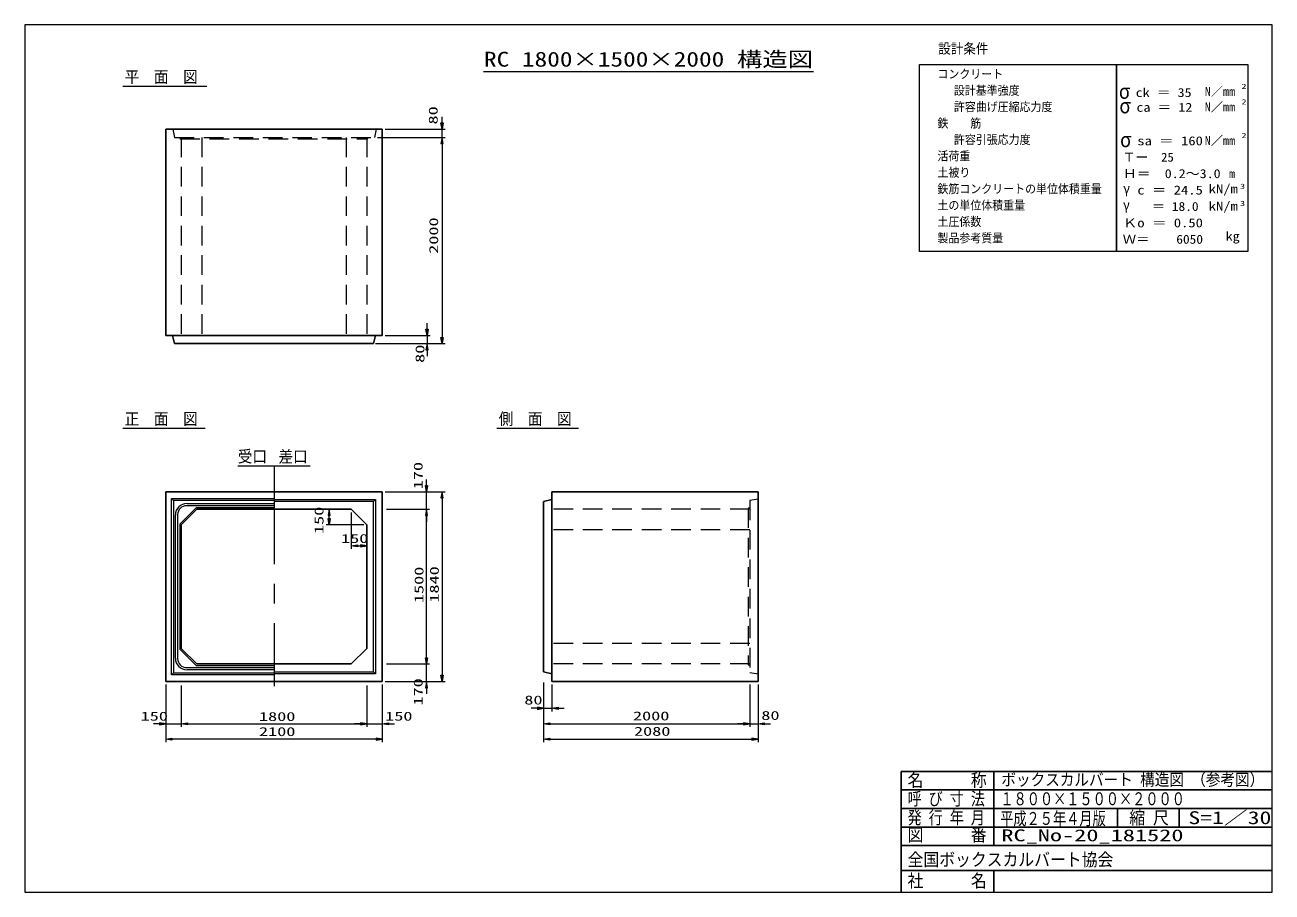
# Model space of a CAD drawing. Units: millimetres on the paper. Extents: x 8 to 412, y 8 to 289.
import ezdxf
from ezdxf.enums import TextEntityAlignment as Align

# ---------------------------------------------------------------- set-up
doc = ezdxf.new("R2010")
doc.units = ezdxf.units.MM
doc.linetypes.add('USER1', pattern=[9.525, 6.35, -3.175])
doc.linetypes.add('USER2', pattern=[50.8, 31.75, -6.35, 6.35, -6.35])
for name, color, linetype, lineweight in [('0_4', 3, 'Continuous', 25), ('BOX', 40, 'Continuous', 13), ('SUNPO', 1, 'Continuous', 13), ('TEXT', 2, 'Continuous', 13)]:
    doc.layers.add(name, color=color, linetype=linetype, lineweight=lineweight)
doc.styles.add('ＭＳ ゴシック', font='')
doc.styles.get('ＭＳ ゴシック').set_extended_font_data('MS Gothic')

msp = doc.modelspace()

# ---------------------------------------------------------------- hatches: boundary and pattern name
at = {"layer": 'SUNPO'}
for points in [[(142.883, 256.97), (143.549, 256.97), (143.216, 254.97)], [(142.883, 250.304), (143.549, 250.304), (143.216, 252.304)], [(142.883, 250.304), (143.549, 250.304), (143.216, 252.304)], [(138.04, 190.304), (138.706, 190.304), (138.373, 188.304)], [(138.04, 183.637), (138.706, 183.637), (138.373, 185.637)], [(142.883, 187.637), (143.549, 187.637), (143.216, 185.637)], [(137.883, 139.738), (138.55, 139.738), (138.217, 137.738)], [(142.883, 135.738), (143.549, 135.738), (143.216, 137.738)], [(106.415, 130.071), (107.082, 130.071), (106.749, 132.071)], [(106.415, 129.071), (107.082, 129.071), (106.749, 127.071)], [(137.883, 130.071), (138.55, 130.071), (138.217, 132.071)], [(137.883, 130.071), (138.549, 130.071), (138.216, 132.071)], [(115.883, 120.6), (115.883, 119.933), (113.883, 120.266)], [(116.883, 120.6), (116.883, 119.933), (118.883, 120.266)], [(137.882, 84.071), (138.548, 84.071), (138.215, 82.071)], [(137.883, 84.071), (138.549, 84.071), (138.216, 82.071)], [(142.883, 78.405), (143.549, 78.405), (143.216, 76.405)], [(137.882, 74.405), (138.548, 74.405), (138.215, 76.405)], [(174.083, 68.071), (174.083, 67.405), (176.083, 67.738)], [(180.749, 68.071), (180.749, 67.405), (178.749, 67.738)], [(51.883, 63.071), (51.883, 62.405), (53.883, 62.738)], [(60.883, 63.071), (60.883, 62.405), (58.883, 62.738)], [(60.883, 63.071), (60.883, 62.405), (58.883, 62.738)], [(116.883, 63.071), (116.883, 62.405), (118.883, 62.738)], [(116.883, 63.071), (116.883, 62.405), (118.883, 62.738)], [(125.883, 63.071), (125.883, 62.405), (123.883, 62.738)], [(178.083, 63.071), (178.083, 62.405), (176.083, 62.738)], [(240.749, 63.071), (240.749, 62.405), (242.749, 62.738)], [(240.749, 63.071), (240.749, 62.405), (242.749, 62.738)], [(247.416, 63.071), (247.416, 62.405), (245.416, 62.738)], [(55.883, 58.071), (55.883, 57.405), (53.883, 57.738)], [(121.883, 58.071), (121.883, 57.405), (123.883, 57.738)], [(178.083, 58.071), (178.083, 57.405), (176.083, 57.738)], [(243.416, 58.071), (243.416, 57.405), (245.416, 57.738)]]:
    msp.add_hatch(color=256, dxfattribs=at).paths.add_polyline_path(points)

# ---------------------------------------------------------------- linework, layer by layer
at = {"layer": '0_4', "color": 6, "lineweight": 13}
for p, q in [((411.667, 288.667), (8.333, 288.667)), ((8.333, 288.667), (8.333, 8.333)), ((411.667, 8.333), (411.667, 288.667)), ((297.686, 275.922), (361.347, 275.922)), ((297.686, 215.439), (297.686, 275.922)), ((361.347, 215.439), (361.347, 275.922)), ((361.347, 275.922), (361.347, 215.439)), ((361.347, 275.922), (403.787, 275.922)), ((403.787, 275.922), (403.787, 215.439)), ((361.347, 215.439), (297.686, 215.439)), ((403.787, 215.439), (361.347, 215.439)), ((8.333, 8.333), (411.667, 8.333))]:
    msp.add_line(p, q, dxfattribs=at)
at = {"layer": '0_4'}
for p, q in [((291.667, 47.333), (411.667, 47.333)), ((291.667, 47.333), (291.667, 8.333)), ((321.667, 47.333), (321.667, 23.333)), ((291.667, 41.333), (411.667, 41.333)), ((411.667, 41.333), (291.667, 41.333)), ((291.667, 35.333), (411.667, 35.333)), ((411.667, 35.333), (291.667, 35.333)), ((361.667, 35.333), (361.667, 29.333)), ((381.667, 35.333), (381.667, 29.333)), ((291.667, 29.333), (411.667, 29.333)), ((291.667, 23.333), (411.667, 23.333)), ((411.667, 23.333), (291.667, 23.333)), ((291.667, 15.333), (411.667, 15.333)), ((321.667, 15.333), (321.667, 8.333))]:
    msp.add_line(p, q, dxfattribs=at)
at = {"layer": 'BOX', "color": 6, "lineweight": 25}
for p, q in [((53.883, 188.304), (53.883, 254.97)), ((53.883, 254.97), (123.883, 254.97)), ((123.883, 254.97), (123.883, 188.304)), ((123.883, 188.304), (53.883, 188.304)), ((56.049, 188.304), (56.716, 185.637)), ((56.716, 185.637), (121.049, 185.637)), ((121.716, 188.304), (121.049, 185.637)), ((53.883, 76.405), (53.883, 137.738)), ((53.883, 137.738), (123.883, 137.738)), ((123.883, 137.738), (123.883, 76.405)), ((178.749, 76.389), (178.749, 137.738)), ((178.749, 137.738), (245.416, 137.738)), ((245.416, 137.738), (245.416, 76.389)), ((178.749, 135.238), (176.083, 134.571)), ((176.083, 134.571), (176.083, 79.571)), ((58.883, 127.071), (63.883, 132.071)), ((63.883, 132.071), (113.883, 132.071)), ((113.883, 132.071), (118.883, 127.071)), ((58.883, 87.071), (58.883, 127.071)), ((118.883, 127.071), (118.883, 118.211)), ((118.883, 118.211), (118.883, 87.071)), ((63.883, 82.071), (58.883, 87.071)), ((118.883, 87.071), (113.883, 82.071)), ((113.883, 82.071), (63.883, 82.071)), ((178.749, 78.905), (176.083, 79.571)), ((123.883, 76.405), (53.883, 76.405)), ((245.416, 76.389), (178.749, 76.389))]:
    msp.add_line(p, q, dxfattribs=at)
at = {"layer": 'BOX', "color": 2, "linetype": 'USER1'}
for p, q in [((56.216, 254.97), (56.716, 252.304)), ((121.883, 254.97), (121.383, 252.304)), ((56.716, 252.304), (121.383, 252.304)), ((58.36, 252.304), (58.537, 251.804)), ((58.537, 251.804), (119.116, 251.804)), ((58.883, 252.304), (58.883, 185.637)), ((65.549, 252.304), (65.549, 185.637)), ((112.216, 252.304), (112.216, 185.637)), ((118.883, 252.304), (118.883, 185.637)), ((119.116, 251.804), (119.331, 252.304)), ((245.416, 135.405), (242.749, 134.905)), ((242.749, 134.905), (242.749, 79.238)), ((242.749, 132.071), (176.083, 132.071)), ((242.749, 132.589), (242.249, 132.391)), ((242.249, 132.391), (242.249, 81.844)), ((242.749, 125.405), (176.083, 125.405)), ((242.749, 88.738), (176.083, 88.738)), ((242.749, 82.071), (176.083, 82.071)), ((242.249, 81.844), (242.749, 81.668)), ((245.416, 78.738), (242.749, 79.238))]:
    msp.add_line(p, q, dxfattribs=at)
at = {"layer": 'BOX', "color": 2}
msp.add_line((77.216, 146.107), (100.549, 146.107), dxfattribs=at)
at = {"layer": 'BOX', "color": 2, "linetype": 'USER2'}
msp.add_line((88.883, 146.107), (88.883, 74.931), dxfattribs=at)
at = {"layer": 'BOX'}
for p, q in [((55.716, 135.571), (56.383, 134.905)), ((55.716, 78.571), (55.716, 135.571)), ((55.716, 135.571), (88.883, 135.571)), ((88.883, 134.905), (56.383, 134.905)), ((56.383, 134.905), (56.383, 79.238)), ((88.883, 133.238), (60.616, 133.238)), ((60.749, 133.971), (88.883, 133.971)), ((88.883, 135.238), (121.716, 135.238)), ((121.049, 134.571), (88.883, 134.571)), ((121.049, 134.571), (121.716, 135.238)), ((121.049, 79.571), (121.049, 134.571)), ((121.716, 135.238), (121.716, 78.905)), ((56.983, 83.938), (56.983, 130.205)), ((57.716, 130.338), (57.716, 83.805)), ((63.675, 132.571), (58.383, 127.279)), ((88.883, 132.571), (63.675, 132.571)), ((58.383, 127.279), (58.383, 86.864)), ((58.383, 86.864), (63.675, 81.571)), ((60.616, 80.905), (88.883, 80.905)), ((63.675, 81.571), (88.883, 81.571)), ((56.383, 79.238), (55.716, 78.571)), ((88.883, 78.571), (55.716, 78.571)), ((56.383, 79.238), (88.883, 79.238)), ((88.883, 80.171), (60.749, 80.171)), ((88.883, 79.571), (121.049, 79.571)), ((121.716, 78.905), (88.883, 78.905)), ((121.049, 79.571), (121.716, 78.905))]:
    msp.add_line(p, q, dxfattribs=at)
for centre, radius, start, end in [((60.749, 130.205), 3.767, 90, 180), ((60.616, 130.338), 2.9, 90, 180), ((60.749, 83.938), 3.767, 180, 270), ((60.616, 83.805), 2.9, 180, 270)]:
    msp.add_arc(centre, radius, start, end, dxfattribs=at)
at = {"layer": 'SUNPO'}
for p, q in [((143.216, 256.97), (143.216, 258.97)), ((124.883, 254.97), (144.216, 254.97)), ((143.216, 252.304), (143.216, 254.97)), ((122.383, 252.304), (144.216, 252.304)), ((122.383, 252.304), (144.216, 252.304)), ((143.216, 250.304), (143.216, 187.637)), ((143.216, 250.304), (143.216, 248.304)), ((138.373, 190.304), (138.373, 192.304)), ((121.716, 185.637), (144.216, 185.637)), ((121.716, 185.637), (139.373, 185.637)), ((124.883, 188.304), (139.373, 188.304)), ((138.373, 188.304), (138.373, 185.637)), ((138.373, 183.637), (138.373, 181.637)), ((138.217, 139.738), (138.217, 141.738)), ((124.883, 137.738), (144.216, 137.738)), ((124.883, 137.738), (139.217, 137.738)), ((138.217, 132.071), (138.217, 137.738)), ((143.216, 135.738), (143.216, 78.405)), ((112.883, 132.071), (105.749, 132.071)), ((106.749, 129.071), (106.749, 130.071)), ((113.883, 131.071), (113.883, 119.266)), ((125.216, 132.071), (139.217, 132.071)), ((125.216, 132.071), (139.216, 132.071)), ((138.216, 84.071), (138.216, 130.071)), ((138.217, 130.071), (138.217, 128.071)), ((117.883, 127.071), (105.749, 127.071)), ((118.883, 126.071), (118.883, 119.266)), ((115.883, 120.266), (116.883, 120.266)), ((138.215, 84.071), (138.215, 86.071)), ((125.216, 82.071), (139.216, 82.071)), ((125.216, 82.071), (139.215, 82.071)), ((138.215, 76.405), (138.215, 82.071)), ((53.883, 75.405), (53.883, 56.738)), ((53.883, 75.405), (53.883, 61.738)), ((58.883, 75.071), (58.883, 61.738)), ((58.883, 75.071), (58.883, 61.738)), ((118.883, 75.071), (118.883, 61.738)), ((118.883, 75.071), (118.883, 61.738)), ((123.883, 75.405), (123.883, 56.738)), ((123.883, 75.405), (123.883, 61.738)), ((124.883, 76.405), (144.216, 76.405)), ((124.883, 76.405), (139.215, 76.405)), ((138.215, 74.405), (138.215, 72.405)), ((176.083, 76.055), (176.083, 61.738)), ((176.083, 76.055), (176.083, 56.738)), ((176.083, 76.055), (176.083, 66.738)), ((178.749, 75.389), (178.749, 66.738)), ((242.749, 75.389), (242.749, 61.738)), ((242.749, 75.389), (242.749, 61.738)), ((245.416, 75.389), (245.416, 56.738)), ((245.416, 75.389), (245.416, 61.738)), ((174.083, 67.738), (172.083, 67.738)), ((176.083, 67.738), (178.749, 67.738)), ((180.749, 67.738), (182.749, 67.738)), ((51.883, 62.738), (49.883, 62.738)), ((53.883, 62.738), (58.883, 62.738)), ((60.883, 62.738), (116.883, 62.738)), ((60.883, 62.738), (62.883, 62.738)), ((116.883, 62.738), (114.883, 62.738)), ((118.883, 62.738), (123.883, 62.738)), ((125.883, 62.738), (127.883, 62.738)), ((178.083, 62.738), (240.749, 62.738)), ((240.749, 62.738), (238.749, 62.738)), ((242.749, 62.738), (245.416, 62.738)), ((247.416, 62.738), (249.416, 62.738)), ((121.883, 57.738), (55.883, 57.738)), ((178.083, 57.738), (243.416, 57.738))]:
    msp.add_line(p, q, dxfattribs=at)
for points in [[(142.883, 256.97), (143.549, 256.97), (143.216, 254.97)], [(142.883, 250.304), (143.549, 250.304), (143.216, 252.304)], [(142.883, 250.304), (143.549, 250.304), (143.216, 252.304)], [(138.04, 190.304), (138.706, 190.304), (138.373, 188.304)], [(138.04, 183.637), (138.706, 183.637), (138.373, 185.637)], [(142.883, 187.637), (143.549, 187.637), (143.216, 185.637)], [(137.883, 139.738), (138.55, 139.738), (138.217, 137.738)], [(142.883, 135.738), (143.549, 135.738), (143.216, 137.738)], [(106.415, 130.071), (107.082, 130.071), (106.749, 132.071)], [(106.415, 129.071), (107.082, 129.071), (106.749, 127.071)], [(137.883, 130.071), (138.55, 130.071), (138.217, 132.071)], [(137.883, 130.071), (138.549, 130.071), (138.216, 132.071)], [(115.883, 120.6), (115.883, 119.933), (113.883, 120.266)], [(116.883, 120.6), (116.883, 119.933), (118.883, 120.266)], [(137.882, 84.071), (138.548, 84.071), (138.215, 82.071)], [(137.883, 84.071), (138.549, 84.071), (138.216, 82.071)], [(142.883, 78.405), (143.549, 78.405), (143.216, 76.405)], [(137.882, 74.405), (138.548, 74.405), (138.215, 76.405)], [(174.083, 68.071), (174.083, 67.405), (176.083, 67.738)], [(180.749, 68.071), (180.749, 67.405), (178.749, 67.738)], [(51.883, 63.071), (51.883, 62.405), (53.883, 62.738)], [(60.883, 63.071), (60.883, 62.405), (58.883, 62.738)], [(60.883, 63.071), (60.883, 62.405), (58.883, 62.738)], [(116.883, 63.071), (116.883, 62.405), (118.883, 62.738)], [(116.883, 63.071), (116.883, 62.405), (118.883, 62.738)], [(125.883, 63.071), (125.883, 62.405), (123.883, 62.738)], [(178.083, 63.071), (178.083, 62.405), (176.083, 62.738)], [(240.749, 63.071), (240.749, 62.405), (242.749, 62.738)], [(240.749, 63.071), (240.749, 62.405), (242.749, 62.738)], [(247.416, 63.071), (247.416, 62.405), (245.416, 62.738)], [(55.883, 58.071), (55.883, 57.405), (53.883, 57.738)], [(121.883, 58.071), (121.883, 57.405), (123.883, 57.738)], [(178.083, 58.071), (178.083, 57.405), (176.083, 57.738)], [(243.416, 58.071), (243.416, 57.405), (245.416, 57.738)]]:
    msp.add_lwpolyline(points, close=True, dxfattribs=at)
at = {"layer": 'TEXT', "color": 3}
for p, q in [((156.667, 273.667), (263.333, 273.667)), ((39.973, 268.913), (67.205, 268.913)), ((39.973, 158.355), (66.59, 158.355)), ((160.918, 158.355), (187.38, 158.355))]:
    msp.add_line(p, q, dxfattribs=at)

# ---------------------------------------------------------------- texts
at = {"layer": 'SUNPO', "color": 2, "style": 'ＭＳ ゴシック', "width": 1.5}
for s, p in [('80', (142.666, 256.489)), ('2000', (142.837, 214.669)), ('80', (138.391, 179.417)), ('170', (137.805, 138.559)), ('150', (105.746, 124.086)), ('1500', (138.08, 101.75)), ('1840', (143.039, 101.888)), ('170', (137.805, 68.624))]:
    msp.add_text(s, height=2.886, rotation=90, dxfattribs=at).set_placement(p, align=Align.BOTTOM_LEFT)
for s, p in [('150', (110.572, 120.322)), ('80', (169.842, 68.099)), ('150', (45.745, 62.881)), ('1800', (84.023, 62.772)), ('150', (124.832, 62.881)), ('2000', (204.978, 62.959)), ('80', (246.492, 63.124)), ('2100', (84.023, 57.893)), ('2080', (205.309, 57.984))]:
    msp.add_text(s, height=2.886, dxfattribs=at).set_placement(p, align=Align.BOTTOM_LEFT)
at = {"layer": 'TEXT', "style": 'ＭＳ ゴシック'}
for s, height, width, p in [('設計条件', 3.299, 0.9, (303.718, 278.381)), ('コンクリート', 2.886, 0.9, (303.455, 270.526)), ('平\u3000面\u3000図', 3.848, 0.9, (40.598, 268.798)), ('設計基準強度', 2.886, 0.9, (308.761, 265.221)), ('σ', 4.948, 0.9, (362.124, 263.285)), ('  ck ＝ 35', 2.886, 1.15, (363.051, 264.507)), ('2', 1.649, 1.5, (401.745, 267.504)), ('許容曲げ圧縮応力度', 2.886, 0.9, (308.761, 259.916)), ('σ', 4.948, 0.9, (362.277, 258.615)), ('  ca ＝ 12', 2.886, 1.15, (363.297, 259.737)), ('2', 1.649, 1.5, (401.745, 262.485)), ('鉄\u3000\u3000筋', 2.886, 0.9, (303.455, 254.611)), ('許容引張応力度', 2.886, 0.9, (308.761, 249.306)), ('σ', 4.948, 0.9, (362.507, 247.667)), ('  sa ＝ 160', 2.886, 1.2, (363.373, 248.897)), ('2', 1.649, 1.5, (401.745, 251.589)), ('活荷重', 2.886, 0.9, (303.455, 244.001)), ('Ｔー\u300025', 2.886, 1.05, (363.373, 243.592)), ('土被り', 2.886, 0.9, (303.455, 238.696)), ('Ｈ＝\u30000.2～3.0', 2.886, 1.15, (363.373, 238.287)), ('鉄筋コンクリートの単位体積重量', 2.886, 0.9, (303.455, 233.391)), ('γ', 3.299, 0.9, (363.508, 233.183)), ('  c ＝ 24.5', 2.886, 1.2, (363.373, 232.982)), ('kN/m', 2.886, 1.2, (391.181, 233.362)), ('3', 1.649, 1.5, (401.281, 235.19)), ('土の単位体積重量', 2.886, 0.9, (303.455, 228.086)), ('γ', 3.299, 0.9, (363.443, 227.87)), ('    ＝ 18.0', 2.886, 1.1, (364.138, 227.677)), ('kN/m', 2.886, 1.2, (391.181, 227.812)), ('3', 1.649, 1.5, (401.281, 229.64)), ('土圧係数', 2.886, 0.9, (303.455, 222.781)), ('Ｋo ＝ 0.50', 2.886, 1.2, (363.373, 222.372)), ('   kg', 2.886, 1.15, (389.899, 218.067)), ('製品参考質量', 2.886, 0.9, (303.455, 217.475)), ('Ｗ＝\u3000\u30006050', 2.886, 1.1, (363.373, 217.067)), ('正\u3000面\u3000図', 3.848, 0.9, (40.598, 158.239)), ('側\u3000面\u3000図', 3.848, 0.9, (161.543, 158.239)), ('受口', 3.848, 0.9, (77.176, 146.091)), ('差口', 3.848, 0.9, (90.351, 146.041)), ('名      称', 4.169, 0.9, (293.792, 41.156)), ('ボックスカルバート 構造図 （参考図）', 3.848, 0.9, (324.125, 41.593)), ('呼 び 寸 法', 4.169, 0.8, (293.792, 35.156)), ('１８００×１５００×２０００', 4.169, 0.75, (323.792, 35.156)), ('発 行 年 月', 4.169, 0.8, (293.792, 29.06)), ('平成２５年４月版', 4.169, 0.75, (323.739, 28.78)), ('縮 尺', 4.169, 0.9, (365.492, 29.034)), ('S=1／30', 4.169, 1.35, (384.617, 29.034)), ('図      番', 4.169, 0.9, (293.792, 23.505)), ('RC_No-20_181520', 3.848, 1.5, (324.125, 23.593)), ('全国ボックスカルバート協会', 4.169, 0.9, (293.792, 15.51)), ('社\u3000\u3000\u3000名', 4.169, 0.9, (293.792, 8.656))]:
    msp.add_text(s, height=height, dxfattribs=dict(at, width=width)).set_placement(p, align=Align.BOTTOM_LEFT)
at = {"layer": 'TEXT', "style": 'ＭＳ ゴシック', "width": 1.25}
msp.add_text('RC 1800×1500×2000 構造図', height=4.811, dxfattribs=at).set_placement((210, 273.741), align=Align.BOTTOM_CENTER)
at = {"layer": 'TEXT', "style": 'ＭＳ ゴシック'}
for s, p in [('N／mm', (389.899, 264.878)), ('N／mm', (389.899, 259.86)), ('N／mm', (389.899, 248.963)), ('    m', (389.899, 238.287))]:
    msp.add_text(s, height=2.886, dxfattribs=at).set_placement(p, align=Align.BOTTOM_LEFT)

doc.saveas('drawing.dxf')
